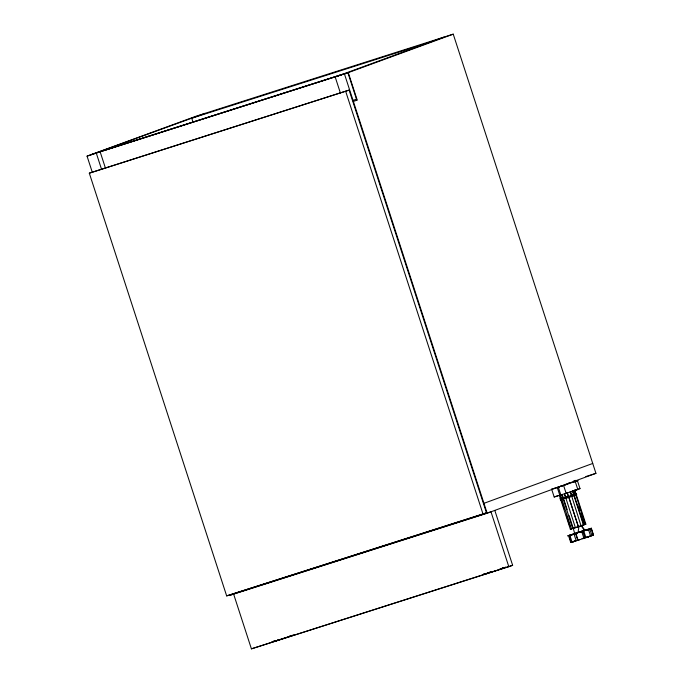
<?xml version="1.0" encoding="UTF-8"?>
<svg xmlns="http://www.w3.org/2000/svg" width="683" height="683" viewBox="0 0 683 683"><rect width="100%" height="100%" fill="white"/><g stroke="black" fill="none" stroke-linecap="round" stroke-linejoin="round"><path stroke-width="1.02" d="M578.006 532.612L578.971 526.491L581.404 525.679L584.964 530.281L574.702 533.619L573.242 528.241M562.024 485.895C551.446 488.78 567.556 485.126 569.144 482.753M582.044 538.597L584.102 537.931M578.066 480.499L563.586 485.434L566.139 493.314L577.801 489.446L575.24 481.566L572.994 482.335M581.344 525.748L578.39 526.721L567.385 492.836C567.53 499.034 573.532 495.824 570.331 491.862L581.037 525.842L583.794 524.928L585.382 524.373L574.343 490.445L573.865 490.65L574.855 490.283L585.86 524.168L584.87 524.535L585.357 524.331M568.555 496.165L559.949 498.863L560.572 498.59M574.138 491.487L574.958 494.014L575.948 493.647L575.24 493.826M578.39 526.721L568.819 497.25L575.812 494.902M575.778 494.859L575.299 495.064L576.29 494.697M563.048 496.993L562.229 494.475L561.81 494.612L572.815 528.497L578.475 526.687M504.387 567.735L505.83 567.18L502.048 568.384M588.584 529.649L591.461 528.744L593.51 535.045L587.67 537.026L589.002 536.565M275.36 640.833L275.898 640.62M484.401 574.036L483.555 574.352L486.185 573.515M560.914 499.64L560.325 499.871L568.896 497.215M553.964 488.499L563.697 485.348M558.583 495.508L554.178 496.993L551.616 489.113M554.178 496.993L567.163 492.938L566.139 493.314M92.333 172.398L87.057 156.159L195.842 116.298L453.239 34.15L595.943 473.336L487.158 513.206L229.761 595.354L233.748 593.886M87.057 156.159L205.105 113.335M443.976 37.104L335.191 76.974L340.467 93.212M453.239 34.15L344.463 74.02L487.158 513.206M89.311 173.175L349.115 90.105L486.467 512.822L483.035 514.077L226.662 595.892L89.311 173.175L349.115 90.105M353.034 100.41L356.475 99.155M353.384 101.468L357.2 100.068L348.279 72.62L90.873 154.759M226.662 595.892L486.467 512.822M483.948 503.32L592.733 463.458M251.412 648.85L508.818 566.702L490.983 511.806L233.577 593.954L251.412 648.85L512.634 565.302L494.799 510.406M508.818 566.702L512.634 565.302M574.164 534.516L577.579 533.372L574.164 534.516L576.213 540.816L573.379 541.721L572.072 542.097L570.023 535.796L569.152 536.044L571.201 542.353L575.368 541.004L572.072 542.097M576.213 540.816L583.939 538.332L581.89 532.031L580.968 532.27L583.888 531.365L585.937 537.675L590.633 536.104L588.584 529.795L589.916 529.334L591.965 535.634M579.628 539.672L578.083 540.227L576.034 533.918M490.001 572.431L484.315 574.258M570.032 491.956L574.377 490.488M502.901 568.247L498.18 569.835M573.763 480.917L575.385 480.362M586.253 530.358L588.831 529.487M500.639 568.794L503.234 567.906M575.684 533.286L581.609 531.289M562.903 497.975L563.321 497.839L560.419 498.701L559.326 495.337L562.229 494.475M571.125 495.32L575.47 493.843L574.958 494.014M569.084 515.588L573.233 528.36L570.339 529.223L560.76 499.751L563.663 498.889L563.244 499.025M585.86 524.168L581.66 525.432M273.226 641.431L274.942 640.859M573.797 541.32L571.261 542.208L573.891 541.371M576.725 540.407L578.424 539.843L577.05 540.253M489.037 572.542L490.753 571.97L489.378 572.388M571.244 495.295L576.418 493.485L575.889 493.621M569.152 536.044L572.491 534.977M486.791 573.438L483.001 574.565L486.501 573.447M585.937 537.675L583.017 538.58L583.939 538.332M290.104 636.215L274.523 641.252M494.15 571.159L496.174 570.493M593.51 535.045L589.899 536.223M293.75 634.874L291.035 635.762M569.144 495.986L564.901 497.352M584.887 537.675L586.441 537.171M574.813 481.652L576.785 481.011L575.598 481.37M560.76 499.751L561.272 499.58M570.339 529.223L572.704 528.369M565.242 498.402L576.725 494.577L576.23 494.671M568.965 537.017L570.715 542.422L574.215 541.295M275.027 640.902L271.86 641.952L276.504 640.534L275.642 640.791M430.614 42.005L191.744 118.236L193.033 122.189M103.577 150.55L342.448 74.319M90.489 154.904L347.895 72.757L356.816 100.205M585.809 476.572L595.943 473.336M574.505 481.686L577.442 480.747L580.004 488.627L574.864 490.377L577.801 489.446M556.594 487.679L559.761 486.68M573.396 528.258L578.971 526.491M490.309 572.397L493.135 571.492M586.953 530.264L589.916 529.334M499.947 569.178L504.25 567.786M292.119 635.48L288.815 636.565L291.769 635.634M574.369 490.283L576.896 489.498M587.218 536.923L588.686 536.471M588.302 536.667L586.842 537.12L593.339 535.071L591.29 528.77M574.659 541.038L576.034 540.62M486.988 573.165L488.354 572.755M277.494 639.997L278.877 639.578M551.813 489.096L554.724 488.243M583.888 531.365L582.966 531.613L585.015 537.922M578.749 488.934L580.004 488.627M584.511 530.384L584.964 530.281M570.715 542.422L571.201 542.353M564.875 484.443L566.83 484.392M581.668 526.448L583.948 529.598M584.204 521.402L585.16 524.348M578.808 505.872L580.405 510.782M581.045 512.745L584.554 523.554M572.789 491.043L583.794 524.928M572.482 491.137L573.575 494.492M573.916 495.542L583.495 525.014M565.567 497.13L564.474 493.766L575.402 527.686M575.709 533.961L577.758 540.27M563.979 499.871L567.172 509.689M558.276 487.081L560.837 494.962M560.453 495.013L571.458 528.898M560.026 495.149L561.46 499.563M557.251 487.457L559.812 495.337M561.563 500.528L564.465 509.407M566.344 515.264L569.887 526.106M345.683 91.36L483.035 514.077M100.461 152.787L105.558 168.47M96.32 153.205L101.596 169.444M569.87 535.071L567.675 535.907L591.555 528.181L569.87 535.071"/></g></svg>
